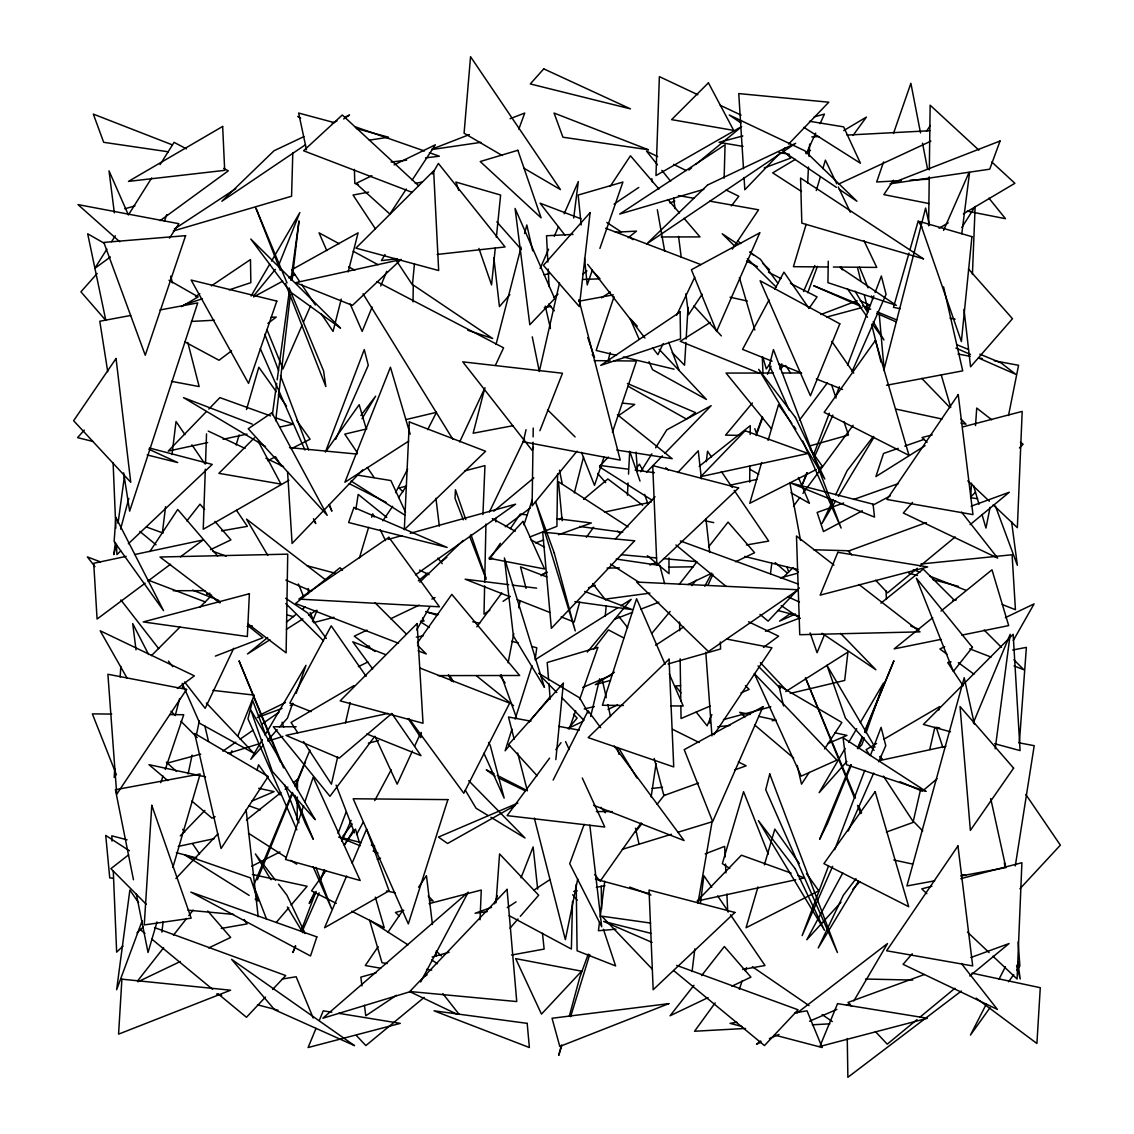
<?xml version="1.0" encoding="UTF-8"?>
<svg xmlns="http://www.w3.org/2000/svg" width="1134" height="1134" viewBox="0 0 1134 1134"><rect width="100%" height="100%" fill="white"/><g stroke="black" fill="none" stroke-linecap="round" stroke-linejoin="round"><path stroke-width="1.5" d="M297.122 819.995L297.349 797.018M297.42 789.959L297.533 779.356L293.394 782.644M749.687 482.191L749.843 466.287M750.184 434.492L750.269 425.661L699.182 466.329M928.618 225.822L929.242 176.876M929.327 169.887L930.135 105.207L978.926 150.156M533.023 442.189L532.115 505.877L577.008 451.162M533.108 436.888L533.235 428.042M557.602 473.927L556.907 526.346L529.621 537.077M413.017 301.899L413.286 285.059L492.68 338.513L467.747 330.235M828.274 261.217L827.948 282.664L896.356 305.386L839.883 267.355M484.615 585.881L484.005 614.146L489.86 610.205M484.686 582.352L485.947 524.05M572.5 901.346L571.38 949.045L509.152 915.677M292.799 152.892L291.566 196.239L173.318 230.967M724.13 178.166L725.065 144.798L619.717 214.042L703.803 189.364M205.311 469.192L203.241 529.266L288.901 480.235M205.495 463.891L206.53 433.854M972.419 274.428L975.141 206.459L961.887 227.41M482.928 514.567L484.955 465.606L464.756 470.879M480.036 919.773L481.27 890.034L429.077 903.656M807.663 182.928L808.471 167.038M809.024 156.449L809.648 144.089M627.414 495.274L628.052 482.942M628.505 474.125L629.71 451.219L640.03 481.085M114.194 777.47L114.718 768.654M120.176 677.026L120.799 666.452M709.898 723.265L710.21 718.02M685.928 342.468L684.553 365.233L672.249 352.646M686.141 338.967L688.026 307.442M971.569 483.141L970.605 497.103L975.495 492.184M975.524 425.534L976.728 408.07L991.726 419.778M496.04 902.721L499.57 853.959L538.678 895.208L520.308 916.329M421.238 732.422L420.856 737.639L408.098 718.488M1019.367 742.657L1026.383 647.372L1012.69 650.009M605.244 616.187L606.194 605.825M414.434 263.995L412.45 284.918L394.93 258.396M555.844 759.596L563.4 682.98L508.613 744.542L537.133 775.769M495.289 247.907L491.561 284.918L478.902 248.417M496.352 237.346L500.618 195.048L455.868 182.064L458.746 190.356M275.661 420.757L290.403 294.542M292.048 280.509L299.007 220.903L290.843 280.296M162.36 532.796L165.578 506.714M171.985 454.55L176.039 421.508L184.955 434.606M161.879 932.091L163.154 921.659M706.269 461.68L707.559 451.219L711.5 457.016M692.066 971.526L694.858 948.875M700.429 903.543L703.86 875.661L711.741 887.256M573.705 218.012L578.326 181.553L564.179 213.759M961.788 233.802L969.542 172.595M599.517 922.211L598.426 930.731L616.003 929.2M600.169 917.094L604.734 881.274M770.468 573.776L771.815 563.229M995.198 748.851L1010.196 634.289L973.326 722.84M115.441 542.421L113.783 554.583L116.519 544.377M118.035 523.327L124.414 476.464M272.358 414.775L276.682 383.335M277.164 379.847L289.397 290.772M651.157 796.89L656.047 763.607M355.863 509.35L358.216 494.396L386.793 517.444M1015.299 865.894L1034.208 745.676L1018.743 742.784M697.963 903.146L712.067 821.796L678.217 832.186M508.089 662.837L513.773 633.622M518.791 607.838L520.137 600.963M990.11 507.281L985.956 528.061L981.987 514.467M1008.509 415.512L1018.573 365.29L994.362 360.796M577.716 879.048L565.356 939.661L534.312 818.068M188.102 773.941L192.1 755.116M196.451 734.563L199.357 720.87M526.048 429.687L523.298 441.778L620.241 460.121L578.907 299.659M539.43 370.988L559.501 282.933M337.663 756.959L331.411 784.161L303.543 741.565M345.473 722.968L350.151 702.57M920.695 789.009L913.196 821.626L883.4 776.095M929.752 749.531L934.884 727.206M938.824 710.04L939.618 706.61L884.095 739.113M590.672 716.461L599.673 678.784M341.249 299.135L333.042 331.426L321.248 313.806M348.152 271.933L358.089 232.839L291.75 269.736L299.617 281.487M574.328 492.964L583.514 457.002M608.008 361.094L610.191 352.532M484.587 388.849L473.161 433.231L512.979 425.704M496.026 344.467L521.087 247.169M524.617 233.519L526.814 224.971L532.711 250.869M883.996 369.571L925.613 208.075L929.511 225.198M175.217 715.625L179.668 698.501M182.333 688.21L183.226 684.794M120.615 529.068L128.808 498.45M561.486 1045.179L558.736 1055.357L561.84 1045.279M569.268 1016.319L579.8 977.295L588.248 954.133M579.672 602.111L574.201 622.027L561.174 616.91M909.014 253.066L893.479 307.371L900.325 308.689M909.992 249.664L918.256 220.818L921.786 226.942M236.141 445.052L239.104 434.903M246.503 409.53L258.835 367.232L276.271 391.712M156.988 921.899L148.044 952.503L136.25 893.62M172.864 867.496L200.165 773.998L115.427 789.718L133.472 879.771M257.078 769.873L258.566 764.798L280.098 795.019M761.651 462.502L749.758 503.298L816.267 469.533M768.101 440.403L778.519 404.71L791.801 423.351M757.966 886.944L746.059 927.74L818.762 890.828L806.501 873.619M764.401 864.845L774.82 829.138L799.342 863.569M359.464 557.815L368.607 527.367M371.654 517.217L372.675 513.844L374.177 516.991M806.104 224.404L793.417 266.688L828.132 266.986M816.267 190.583L820.321 177.06M822.859 168.597L825.396 160.149L836.736 183.807M570.615 1016.716L589.723 954.559M511.973 729.119L505.126 750.807L509.62 745.407M515.148 719.098L532.03 665.701M739.354 989.372L742.09 981.023M745.378 971.002L746.47 967.671M523.936 524.829L532.243 499.825M614.018 296.683L596.158 350.463L616.485 355.353M303.6 805.735L285.527 859.473L360.187 880.523L313.197 777.187L304.734 802.376M160.787 782.673L163.027 776.053M165.266 769.419L183.736 714.718L169.675 714.59M604.011 457.158L594.5 485.338L581.501 452.395M612.403 432.295L636.472 361.023L613.622 360.81M494.537 903.855L497.401 895.562M164.402 221.314L166.726 214.638M592.402 269.977L587.214 284.918L584.549 258.481M599.886 248.417L622.906 182.064L578.17 195.048L581.189 225M883.613 161.907L876.653 181.979L901.317 180.646M893.479 133.458L910.885 83.278L920.524 132.919M292.685 703.25L287.483 718.091L279.46 727.107M296.158 693.356L305.982 665.318L265.044 735.073M569.24 729.034L575.675 710.706M579.757 699.04L597.887 647.372L547.198 662.525L548.629 680.003M864.278 737.894L861.953 744.542L858.481 748.454M866.036 732.904L883.528 682.98L860.281 722.599M762.473 416.702L756.435 433.231L754.776 428.652M779.994 368.777L781.794 363.816M807.762 292.742L817.416 266.306M756.165 435.555L762.672 417.695M518.805 129.148L524.73 113.046L510.087 118.73M584.166 824.375L569.707 863.697L601.715 926.776L589.822 825.169M142.232 920.666L116.632 989.727L129.871 890.034L138.546 902.636M295.393 945.898L292.884 952.503L295.733 946.054M301.034 931.014L316.074 891.352M324.225 869.863L320.454 879.786L325.004 870.288M338.003 833.504L346.153 812.015M806.798 472.708L802.418 484.275L807.38 473.006M813.688 454.521L829.351 413.201M835.616 396.673L839.373 386.765M847.523 365.276L873.846 295.861M875.094 292.544L881.359 276.016L886.051 294.358L852.031 371.612M828.458 866.178L802.135 935.593L832.611 866.39M834.723 849.649L864.788 770.312M870.43 755.442L881.09 727.333L885.767 745.676L878.68 761.779M533.448 447.122L532.144 450.411L462.771 361.845L562.478 373.242L539.897 430.707M521.03 877.815L533.122 846.928L537.686 889.198M278.624 265.356L299.83 212.582L271.494 261.118M230.613 754.011L231.931 750.736M237.842 736.023L254.243 695.128L212.894 690.379M372.122 307.073L362.171 331.426L350.151 303.955M380.741 285.966L386.708 271.366M257.361 879.771L292.785 792.992M295.45 786.443L305.485 761.892M851.379 764.982L827.466 823.582L819.655 839.302L850.698 764.656M858.027 748.709L862.676 737.313M864.675 732.422L893.918 660.796L864.888 730.579M824.375 634.955L817.075 652.702L810.115 632.914M312.46 621.503L317.066 610.333M316.017 1028.382L308.108 1047.533L400.274 1023.364L338.669 1013.328M319.306 1020.402L323.261 1010.819L331.823 1012.223M253.732 885.186L292.317 792.453M295.024 785.947L309.922 750.141M857.46 748.426L862.18 737.072M711.854 714.604L707.148 725.845L696.233 712.095M346.621 876.015L324.593 927.74L389.09 890.828L366.594 829.138L352.135 863.087M767.449 374.305L770.992 366.197M803.524 291.523L814.836 265.554M302.112 325.16L282.976 368.904L266.944 329.64M303.529 321.914L310.617 305.712M540.11 268.489L548.601 249.168M554.271 236.297L558.509 226.63M943.587 230.415L969.06 172.467M335.621 439.425L368.281 365.29L364.255 349.57L325.415 452.041L359.18 404.71L366.126 428.51M302.821 929.937L319.15 892.869M341.858 841.3L351.086 820.35M814.467 456.917L832.895 415.072M848.204 830.981L873.719 773.048M707.899 585.399L712.946 574.243M806.246 153.77L815.7 133.146M820.066 123.634L824.446 114.109L814.24 116.845M412.45 750.949L397.155 784.161L375.099 736.448M414.633 746.2L420.459 733.542M459.681 441.948L484.969 387.715M495.388 365.375L503.581 347.826L376.743 281.601M233.732 648.294L205.169 708.367L184.629 681.959M314.487 892.387L309.213 903.444L315.564 892.926M663.163 343.602L657.904 354.673L652.504 347.727M676.7 315.139L694.731 277.206M833.362 499.555L821.937 523.554L835.645 500.803M835.645 494.764L847.07 470.78L873.35 436.406M489.434 512.001L524.475 438.957M553.137 780.079L588.121 710.72L600.637 727.659M395.61 492.666L407.63 469.037M427.674 429.644L436.491 412.322L405.915 419.594M986.353 1004.001L970.463 1035.059L990.025 1007.701M999.054 979.138L1005.419 966.721M420.686 981.987L468.257 892.16L322.85 1018.219L411.557 991.258M704.767 586.25L711.415 573.776M356.586 834.567L363.178 822.235M374.716 800.647L391.187 769.802M769.05 299.943L742.557 349.385L772.07 361.207M774.834 289.127L783.934 272.132L808.868 308.207M842.803 872.911L806.784 939.76L840.974 902.281M416.688 629.838L429.8 606.761M1013.314 640.469L1034.095 603.883L1005.362 617.647M251.138 295.988L269.722 264.151M385.007 254.512L381.449 260.579L397.127 258.85M432.182 174.069L438.404 163.452L505.084 246.957L437.171 254.441M262.379 739.623L250.798 759.341L263.414 745.166M845.085 748.497L819.145 792.68L846.914 761.453M848.657 742.401L856.709 728.694M853.817 1000.939L887.511 943.545L796.933 1013.13M362.029 418.729L375.623 396.191L360.895 415.441M344.552 844.83L353.61 829.804M838.395 496.253L874.045 437.114M858.466 881.26L818.238 947.981L843.37 895.208L855.986 878.708M640.724 471.772L651.894 453.813M655.608 447.817L666.764 429.857L711.146 405.703L664.878 453.359M106.894 249.126L94.76 268.404L110.395 256.993M111.557 241.712L115.299 235.787M128.355 215.021L151.687 177.939M160.078 164.6L174.083 142.36L186.472 148.866M169.49 238.14L178.888 223.696L78.005 204.602L119.75 241.755M809.208 772.41L801.511 784.161L797.216 765.464M824.588 748.908L841.896 722.471L778.874 685.574L783.566 705.972M406.326 188.995L389.855 214.042L355.991 183.439L371.867 175.713M412.124 180.15L435.357 144.798L394.093 164.884M149.844 551.592L177.726 509.492L217.629 556.029M610.276 186.274L630.461 155.783L658.967 189.038M714.037 734.704L771.971 647.783L726.993 639.122M702.159 294.245L688.551 314.628L685.886 293.763M732.309 249.111L758.561 209.79L709.799 201.143M893.535 180.221L883.854 194.623L929.029 203.567M926.464 131.275L930.334 125.505M382.81 520.789L392.676 506.303M398.587 497.599L406.482 486.004M500.349 543.299L489.406 559.374L492.695 558.197M510.314 528.685L520.265 514.056L527.197 514.935M378.132 946.677L365.304 965.516L380.755 968.238M387.984 932.176L402.783 910.446M418.559 887.256L426.441 875.661L432.451 924.465M641.192 822.887L600.169 881.189L594.57 874.512M770.369 363.135L766.301 368.904L762.813 357.054M808.953 308.448L817.075 296.924L790.426 283.372M417.411 642.865L451.814 594.372L519.656 675.495L438.334 675.609M325.855 870.742L311.538 890.828L336.288 903.401M344.24 844.929L355.481 829.138L359.45 842.746M1008.551 981.789L1013.697 974.588M1016.787 970.265L1019.877 965.941L1018.119 941.858M586.377 537.261L593.663 527.225M636.287 468.47L639.406 464.175L642.836 470.256M715.185 1002.881L694.561 1031.245L745.534 1028.453M852.995 135.442L866.404 117.085L843.724 130.58M476.833 626.847L501.795 592.983M793.531 506.118L799.81 497.613M802.943 493.361L853.108 425.321M549.607 758.107L507.096 815.63L604.776 827.026L582.281 777.995M555.83 749.687L561.018 742.671M374.773 736.377L329.966 796.309L273.308 726.766L296.116 726.738M799.371 420.303L827.508 382.682M342.737 836.382L352.206 823.993M593.536 649.343L608.448 629.909L623.657 637.889M731.387 205.864L738.829 196.239L726.1 190.03M635.451 831.945L641.957 823.638M657.139 804.261L664.722 794.58M186.869 520.903L199.981 504.176L204.574 509.478M137.427 981.137L163.65 947.712M173.488 935.167L186.6 918.455M188.783 915.662L193.149 910.092M679.181 584.421L696.574 562.251M708.523 547.027L728.071 522.094L754.606 552.697L735.583 561.784M693.951 985.304L670.052 1015.781L708.112 997.594M701.563 975.609L724.371 946.521L750.906 977.125L731.884 986.226M253.633 295.96L275.364 269.353M528.756 722.415L550.146 696.715M587.284 652.093L631.17 599.347L620.822 605.854M568.247 728.737L577.107 718.091L573.52 714.222M652.007 633.197L670.137 611.439M691.655 585.612L696.191 580.169M752.395 402.953L725.562 435.13L739.666 435.385M780.348 369.429L783.707 365.403M276.186 922.509L288.787 907.753M291.084 905.074L307.13 886.278L252.414 874.484M912.501 502.433L903.33 513.007L997.665 558.098L961.604 512.129M912.232 953.751L903.061 964.325L997.381 1009.416L961.334 963.446M509.875 294.627L499.442 306.605L493.857 257.857M509.988 928.193L518.011 918.965M97.155 273.478L80.925 291.821L105.831 320.426M267.993 740.006L277.164 729.686M84.299 430.098L77.566 437.639L92.846 441.438M852.768 889.368L859.841 881.614M1019.92 888.773L1060.375 845.156L1025.831 794.495M175.898 878.538L217.912 833.844M615.422 538.877L655.041 496.749M677.848 472.495L698.26 450.779L701.422 478.832M265.498 997.055L246.461 1017.283L218.04 993.809M272.642 989.472L285.725 975.566L154.55 927.598M799.399 587.922L768.143 621.134L760.007 614.415M600.07 465.776L608.363 457.03M362.667 469.859L292.09 543.455L287.568 471.758M778.902 154.224L744.825 189.761L744.06 177.514M782.545 150.425L784.983 147.888M788.626 144.075L828.784 102.202L738.758 93.583L743.507 168.768M206.36 411.628L168.243 451.077L207.664 442.586M208.812 409.076L219.883 397.623L270.487 415.88M180.263 835.914L204.857 810.456M646.621 472.169L662.44 455.868M1019.452 447.93L1023.109 444.23L1020.387 442.104M254.47 437.752L218.89 473.332L280.948 484.076L258.141 441.126M151.417 655.636L179.994 627.074M199.882 607.2L211.066 596.016L219.245 602.608M782.928 577.73L792.935 567.737L798.322 572.075M419.764 582.153L463.14 540.408M120.728 550.968L116.915 554.583L116.547 545.766M128.355 543.753L212.256 464.416L149.447 448.029M122.996 946.125L116.646 952.135L113.287 871.082M136.987 932.899L143.338 926.889M391.868 713.442L339.236 758.122L285.966 735.399L388.026 713.414M937.067 778.732L922.325 791.249L900.013 781.737M559.331 519.726L562.025 517.473M583.599 499.357L607.867 478.973L642.652 505.268M493.814 511.207L533.845 477.868M418.361 580.806L427.844 572.968M441.409 561.769L446.839 557.29M917.307 568.262L887.539 592.855L875.632 580.211M920.014 566.022L955.197 536.949M970.094 524.659L1009.331 492.227L971.143 506.203M424.159 997.41L365.857 1045.576L356.232 1035.356M917.037 1019.579L887.256 1044.173L875.363 1031.529M919.745 1017.34L954.927 988.267M969.811 975.977L1009.062 943.545L970.874 957.521M688.905 170.072L691.627 167.832M695.709 164.473L740.559 127.575M267.652 637.521L247.495 653.978L269.935 639.76M286.491 622.155L295.903 614.472M302.622 608.986L305.315 606.789M932.729 617.704L894.159 648.889L941.007 639.363M941.007 611.028L991.981 569.821L1008.679 625.599L961.83 635.125M880.92 603.175L923.204 569.14L954.275 600.184M553.916 297.377L558.041 294.06M582.805 274.187L586.944 270.87M628.222 237.757L636.486 231.138L615.308 232.215M246.447 820.024L280.963 792.538M285.102 789.25L287.866 787.053M128.624 854.838L110.891 868.672L146.3 904.322M760.701 1040.955L756.52 1044.173L761.339 1042.089M961.391 991.017L847.878 1077.3L847.254 1038.517M231.591 350.789L219.032 360.272L184.87 341.887M267.879 323.403L276.257 317.081L270.955 317.35M505.268 526.757L530.414 507.904M145.124 583.202L97.085 619.051L93.725 563.272L126.186 556.355M147.944 581.09L170.554 564.222M180.448 556.851L203.057 539.982L134.719 554.526M177.343 688.466L194.382 675.864L100.175 630.773L127.022 678.033M763.451 647.401L778.633 636.174L748.553 621.772M160.107 220.662L228.303 170.837L223.653 168.399M415.498 574.881L515.601 504.176L410.224 533.306M791.135 613.012L779.568 621.134L795.529 613.976M617.718 416.235L634.756 404.413L622.509 403.123M222.888 751.147L235.815 742.175M240.125 739.184L253.052 730.225M261.671 724.243L278.907 712.294M305.5 144.741L221.853 201.242L274.017 150.765L303.912 136.604M343.659 118.971L349.527 115.002L344.807 117.241M614.061 204.077L638.754 187.45M195.445 296.612L199.797 293.678M211.378 285.881L250.472 259.558L250.841 282.664L229.139 289.879M503.042 601.346L510.371 596.427M541.116 575.746L546.971 571.805M396.446 995.298L365.772 1015.781L364.425 1005.234M422.741 977.735L427.135 974.815M174.324 229.068L235.787 188.669M507.252 907.654L516.069 901.87M533.689 890.289L549.848 879.672M614.43 672.178L595.293 684.681L610.531 680.343M655.65 645.246L683.632 626.974M601.474 297.817L610.39 292.048M408.694 441.126L344.892 482.262L390.436 367.232L410.182 434.18M286.392 629.342L302.863 618.909M308.845 615.124L316.329 610.39M785.763 691.556L847.934 652.064L844.688 680.443L790.27 693.413M617.874 607.711L535.092 659.761L536.793 647.783L531.789 646.493M710.21 322.467L680.23 341.291L759.78 373.426M925.032 445.719L875.902 476.578L883.542 453.458L898.241 448.355M795.359 159.37L772.693 172.864L801.497 191.504M805.948 153.076L810.484 150.368M939.122 228.26L948.208 222.874M963.361 213.872L1014.887 183.283L991.768 161.992M181.468 306.676L198.181 296.867L169.023 280.226M354.063 685.574L291.041 722.471L297.774 732.748M876.596 743.507L866.092 749.659L869.934 755.528M741.636 126.54L655.976 175.572L659.378 76.63L697.849 94.746M515.162 805.48L447.561 843.483L438.447 837.076L517.898 803.07M253.577 296.924L282.706 281.189M288.844 277.887L294.968 274.57M862.35 510.796L823.482 531.534L817.146 512.44L843.668 503.014M873.223 504.999L890.318 495.87M267.695 460.73L275.548 456.747L281.019 465.918M291.254 448.781L310.092 439.212L296.768 420.501M819.358 467.973L822.462 466.4L810.2 449.177M251.705 866.263L279.985 851.918M258.467 715.738L285.428 702.499M358.344 666.679L367.855 662.001M366.962 630.107L354.29 636.174L375 651.469M390.706 618.739L419.211 605.102M431.884 599.036L435.045 597.519M944.679 646.692L939.888 648.974L946.989 654.233M210.513 549.664L230.939 539.883L214.893 521.371M688.026 584.52L711.798 573.152M568.418 728.283L582.678 721.493M608.022 709.416L617.534 704.894M137.909 981.789L180.363 961.49M208.656 947.967L230.67 937.449L207.735 910.999M332.219 123.195L336.94 120.969M838.65 184.034L930.858 141.155M769.376 1038.602L779.015 1034.435M809.548 1021.224L836.864 1009.402M846.503 1005.234L849.72 1003.831M582.692 687.473L611.807 674.928M215.134 816.764L211.959 818.124L191.859 801.072M251.791 801.143L274.088 791.631L258.665 788.3M710.224 706.028L681.052 718.502L680.854 706.213M741.012 692.874L749.12 689.401L745.449 685.673M827.593 743.663L846.956 735.399L834.851 732.791M432.068 149.107L469.448 134.563M215.347 656.104L262.904 637.733L247.892 625.656M765.464 631.269L799.782 618.016M614.486 619.292L632.574 612.332M640.781 609.171L658.868 602.211M705.192 853.859L724.669 846.375L725.15 856.964M820.888 314.529L857.148 300.723M542.052 574.484L546.957 572.613M669.882 202.915L674.843 201.072M764.188 167.945L790.667 158.122L787.251 154.21M588.532 587.766L595.18 585.314M649.952 564.987L656.586 562.521M257.262 717.567L281.983 708.495M290.233 705.461L293.522 704.257M926.322 522.59L848.275 551.124L851.847 554.923M924.38 974.517L848.005 1002.442L851.577 1006.241M377.282 859.374L380.585 858.169M698.431 783.07L663.872 795.572L654.219 758.462M734.634 769.972L746.144 765.804L738.319 761.92M886.377 832.072L914.117 822.051L922.722 830.967M491.518 907.342L475.103 913.253L487.195 911.608M535.446 542.945L543.668 540.025M558.467 534.738L591.367 523.001L556.681 518.635M853.619 499.484L898.397 483.58M904.776 446.087L924.366 439.269M184.091 304.833L202.447 298.738M227.849 753.472L259.558 743.663M267.907 741.083L282.933 736.434M622.368 849.323L671.441 834.27M124.825 208.812L134.932 205.892M668.11 663.943L720.6 648.974L720.345 642.042M809.449 446.031L848.473 435.031L843.951 421.607M376.119 972.83L360.839 977.125L361.959 985.914M432.153 957.039L449.121 952.262M388.14 539.415L401.734 535.659M166.783 763.253L200.704 754.082M723.435 719.608L770.794 706.808M742.827 135.938L719.027 142.317L743.039 146.399M826.658 317.066L861.968 307.583M865.327 306.676L870.373 305.329L860.252 300.751M780.291 577.858L797.145 573.379M313.508 622.651L333.991 617.279M405.83 486.245L399.097 488.003L402.939 491.632M932.205 434.889L922.013 437.54L927.102 442.345M962.766 426.908L1022.188 411.401L1017.354 527.693L993.2 504.857M403.817 910.248L395.412 912.445L399.239 916.074M931.921 886.207L921.744 888.858L926.818 893.663M960.781 878.666L1021.904 862.719L1017.085 979.011L992.93 956.175M368.352 743.11L378.586 740.63M366.849 428.879L344.764 434.138L357.493 452.948M584.208 708.963L594.372 706.567M544.008 274.825L549.168 273.634M223.086 439.269L247.07 434.095M279.63 427.079L293.337 424.116L275.378 417.638M604.45 512.1L651.214 502.078M730.877 485.012L756.846 479.441M178.251 846.418L214.241 838.664M879.034 760.687L945.884 746.285M795.742 879.771L697.169 901.006L741.423 855.192L791.135 873.123M799.201 879.02L804.389 877.9L797.769 875.505M366.154 646.791L369.613 646.125M416.32 637.124L423.237 635.805M951.1 661.873L947.67 662.525L963.205 685.829M886.547 385.262L962.723 370.846L943.573 286.888M368.607 192.128L353.043 195.048L375.453 228.94M415.299 183.368L422.217 182.064M130.722 315.45L99.792 321.248L107.744 371.768M159.937 309.979L197.741 302.906L129.659 511.151L123.634 472.821M544.263 307.668L551.181 306.393M578.822 301.247L613.395 294.84M573.733 891.466L577.206 890.828M596.286 887.298L604.961 885.682M934.685 880.82L906.916 885.966L964.212 677.707L974.432 724.328M960.739 875.987L1005.872 867.623L990.719 798.563M511.519 955.041L544.15 949.073L542.449 933.225M221.555 530.882L247.382 526.346L236.482 510.328M746.385 545L768.696 541.088L734.18 490.356M221.272 928.434L247.099 923.898L244.136 919.532M742.685 969.442L764.996 965.516L730.48 914.798M210.045 593.266L206.586 593.819L211.704 595.166M282.338 979.011L296.158 976.757L313.182 1017.992M736.873 1022.244L730.027 1023.364L741.976 1026.497M795.062 1012.775L807.039 1010.819L822.207 1047.533L774.409 1035.002M369.344 140.148L388.551 137.214L356.317 128.539M432.182 149.49L480.986 142.331M952.858 600.41L956.331 599.914M606.818 598.922L649.938 593.125M391.074 162.049L406.596 160.178M425.562 157.867L439.354 156.209L429.432 152.736M247.127 626.492L252.315 625.897M651.993 788.47L662.483 787.279M717.638 726.809L729.942 725.434M772.112 720.7L775.628 720.303M920.921 563.995L1012.095 554.753L1015.426 609.695L1002.243 604.535M680.669 685.616L675.51 685.985L680.967 692.86M812.341 1024.796L829.918 1023.832M910.12 180.178L929.511 179.129M811.774 136.93L818.819 136.562M847.013 135.088L929.852 130.722M572.982 234.398L546.517 235.759L547.85 262.082M191.377 321.418L214.369 320.242M582.663 279.474L599.9 278.836M607.059 568.077L619.391 567.893M668.748 567.156L693.413 566.787M661.235 236.963L700.004 236.907L684.043 218.295M773.402 373.015L726.044 373.072L771.588 428.978M782.176 373.001L801.469 372.973M173.247 590.715L204.97 590.672M596.385 811.575L612.232 811.561M833.348 267.029L876.752 267.411L863.924 240.592M420.544 621.078L424.017 621.106L422.514 617.959M623.473 705.461L602.395 705.277L636.585 598.724L665.119 664.368M670.917 705.887L683.207 706L669.301 673.979M594.301 360.64L610.106 360.782M111.699 714.066L92.364 713.881L116.419 774.806M865.525 979.025L912.757 980.074M813.645 549.763L850.188 550.812M621.503 554.71L656.572 557.956M663.574 558.608L696.886 561.684M188.06 910.191L233.632 914.415M289.496 447.618L357.012 454.082M508.741 584.662L465.167 579.205L509.109 596.456M512.228 585.087L536.637 588.149M600.07 465.479L628.094 469.178M635.111 470.114L654.375 472.665M579.672 526.474L622.708 532.271M113.173 878.311L109.729 877.858L105.745 835.418L129.432 850.798M574.867 601.63L632.418 609.667L584.705 591.409M650.675 923.076L601.8 916.187L652.263 969.145M970.633 497.727L977.579 498.733M616.187 559.062L659.818 565.455L664.637 583.641M168.371 151.8L103.69 142.317L93.328 114.109L172.141 144.798M387.148 963.503L382.016 962.738L369.627 920.312L408.013 944.849M426.582 969.357L431.728 970.123M616.797 450.056L672.207 458.717L617.42 414.704M809.463 121.267L843.639 126.866L860.437 163.239L803.836 127.362M356.728 474.976L390.904 480.561L405.518 512.185M779.058 152.551L789.349 154.309M678.458 195.572L694.121 198.351M958.046 354.049L970.151 356.303M978.798 357.905L982.257 358.542M530.981 721.196L508.5 717.028L514.184 739.283M558.623 726.327L579.375 730.183M939.689 727.985L936.259 727.333L942.85 747.49M171.461 381.336L199.159 386.566L187.776 342.369M949.98 318.172L955.111 319.15M967.259 211.137L1005.489 218.706L988.919 198.152M426.427 611.991L438.433 614.529M472.765 621.772L479.625 623.218M971.951 973.142L1040.275 987.7L1036.915 1043.493L976.161 998.147M750.098 714.533L739.722 712.294L745.123 716.872M758.745 716.39L776.039 720.118M205.537 776.847L148.979 764.67L167.733 780.589M895.775 409.062L942.042 419.027M960.881 423.095L966.026 424.201L961.108 419.112M705.15 520.789L713.697 522.632M893.79 860.011L912.629 864.065M962.327 874.782L965.757 875.519M386.439 890.941L395.086 892.812M429.673 900.268L433.131 901.006L428.213 895.917M730.055 297.207L747.292 301.006M623.261 356.983L674.064 369.188M744.655 556.44L797.755 569.58M147.179 454.947L177.726 462.559L148.823 449.22M651.058 933.381L603.642 921.418L652.107 942.411M339.109 836.963L361.108 842.633M371.257 845.255L374.645 846.12M511.732 641.291L518.408 643.021M127.093 839.826L111.812 835.829L112.039 841.116M176.337 852.669L196.706 857.984M778.108 610.56L798.591 615.932M286.803 614.855L293.635 616.655M216.551 994.064L221.669 995.411M257.517 1004.809L278 1010.181M908.858 573.209L917.42 575.491M932.828 579.573L958.499 586.406M307.158 565.767L335.792 573.379M334.261 122.614L298.639 113.046L306.478 149.745M595.435 879.134L649.796 893.79M950.533 731.784L923.388 724.442L1013.158 634.289L1020.09 750.595L994.646 743.706M358.16 184.431L354.8 183.439L354.403 169.391M425.689 611.524L437.27 615.351M355.098 126.753L424.485 151.006M248.984 805.778L260.409 809.903M680.386 540.975L798.464 584.152M146.527 527.012L163.126 533.079M212.937 551.294L226.219 556.156M676.686 965.403L798.095 1009.799L764.458 1045.576L673.61 970.52M629.696 887.086L650.959 895.08M581.076 218.848L540.082 203.199L564.945 235.163M605.669 228.246L700.755 264.548M546.857 576.923L520.52 566.844L526.063 588.404M100.472 561.911L87.361 556.893L94.916 566.631M148.015 580.055L205.396 601.97M412.28 192.411L303.572 150.765L342.284 115.002L418.545 185.678M910.73 626.053L918.937 629.228M969.768 648.861L991.088 657.082M1014.037 665.956L1023.874 669.755L1013.938 659.818M252.272 424.116L183.481 397.623L265.54 446.555M398.502 643.247L295.563 603.501L339.987 567.737L342.496 570.232M418.12 650.831L426.285 653.978L417.525 645.232M593.592 805.282L684.1 840.549L614.203 746.002M913.267 569.651L919.858 572.245M929.752 576.115L965.998 590.318M385.447 654.573L352.759 641.787L372.661 668.932M419.764 667.983L509.648 703.137L463.792 793.261L409.331 718.956M517.246 599.645L549.792 612.431M192.652 590.148L212.384 597.902M215.673 599.191L218.961 600.481M778.633 363.844L801.582 373.043M816.338 378.954L842.562 389.472M311.141 711.628L289.836 703.08L331.213 625.84L366.112 676.318M366.877 733.967L420.969 755.669L392.052 713.825M339.038 837.19L360.13 845.766M373.114 851.039L377.976 853.009M859.274 304.507L813.659 285.725L860.536 306.279M862.535 305.854L870.685 309.213M877.206 311.893L896.753 319.944M957.039 344.779L968.45 349.47M979.847 354.177L1001.024 362.894L1015.738 374.291L978.557 358.004M627.442 383.505L695.553 412.634L686.439 419.056L628.052 386.226M285.881 580.098L311.595 591.225M865.398 308.405L868.63 309.823M876.71 313.353L896.115 321.858M955.934 348.081L970.477 354.46M788.229 596.952L799.442 602.069M720.288 105.32L741.112 115.129M208.245 431.076L245.114 448.44M265.951 458.264L283.571 466.57M419.552 570.118L429.063 574.669M409.516 991.527L457.073 1014.264M498.209 777.754L525.226 790.781M657.677 156.591L646.536 151.162L657.493 164.855M673.596 164.373L686.325 170.596M672.561 729.332L699.182 742.529M746.512 261.047L757.498 266.632M768.469 272.217L781.014 278.595M349.272 483.665L386.396 502.518M494.141 773.813L486.273 769.816L495.034 776.223M497.287 775.415L527.211 790.611M351.767 911.254L384.242 927.74L375.326 897.136M348.563 266.887L354.829 270.161M339.222 243.739L319.037 232.839L326.805 250.614M353.198 251.28L378.047 264.704M492.284 518.578L515.318 531.208M530.684 539.628L544.504 547.212M104.569 243.441L87.687 233.802L105.76 320.057M749.517 469.037L758.731 474.31M790.979 492.751L809.407 503.298L798.393 477.442M502.319 155.585L464.089 133.217L470.553 56.7L560.437 189.576L523.738 168.101M538.565 673.242L579.644 697.864L588.362 713.002M487.932 815.459L476.067 808.244L465.266 790.171M490.894 817.274L525.028 838.012L468.725 780.702M420.516 621.857L429.446 627.471M249.168 895.406L185.154 855.192L250.458 877.9L258.098 901.006L255.122 899.134M599.503 466.868L652.305 500.349M351.115 481.057L404.725 515.049M610.517 564.052L638.513 581.997M248.403 833.192L286.42 857.587M290.814 860.408L296.669 864.165M431.629 959.959L437.526 963.73M729.757 868.431L722.344 863.64L743.564 791.674L768.285 854.115M628.066 526.899L558.481 481.723L562.152 520.761M606.832 222.491L621.389 232.016M628.675 236.779L633.041 239.643M738.376 244.561L722.23 233.774L734.775 246.163M750.113 252.414L760.39 259.289L777.995 283.358M285.64 598.256L307.654 612.984L326.308 638.47M740.984 122.926L729.247 115.002L804.757 150.765L856.935 201.242L839.316 189.35M783.551 151.687L836.382 187.365M297.718 116.405L300.638 118.375M781.241 605.627L800.165 618.455M822.008 633.254L875.873 669.755L840.577 633.41M752.366 966.735L809.038 1005.603M822.122 1014.576L832.285 1021.55M958.358 662.625L973.993 674.177M220.265 602.806L159.993 557.007L287.724 554.157L286.122 652.858L248.289 624.111M325.926 580.126L246.489 519.117L267.766 555.362M833.958 565.086L796.479 535.999L799.754 634.714L920.028 631.865L858.948 584.478M476.436 675.807L513.574 705.66M675.949 544.972L726.114 586.406M139.822 531.407L156.067 544.83M139.553 928.973L144.968 933.438M151.729 939.023L212.625 989.344M617.562 531.066L620.27 533.306M647.358 555.717L669.017 573.634L668.975 557.942M754.564 724.895L793.701 758.122M665.743 467.732L668.408 470.043M775.132 562.563L787.138 572.968M738.149 241.188L740.757 243.555M749.914 251.847L753.841 255.405M762.984 263.712L769.518 269.637M166.372 762.133L176.507 771.46M967.784 480.816L989.387 501.256M967.5 932.134L989.117 952.574M436.264 951.086L441.381 955.919M547.495 409.771L575.094 436.916M747.334 258.566L776.195 287.072M285.811 603.586L323.459 640.767M984.099 630.008L1001.506 647.386M375.014 602.735L406.27 633.977M758.036 665.956L780.362 688.395M170.993 711.259L174.721 715.015M180.958 721.281L197.174 737.554M592.26 270.813L599.631 278.369M540.79 676.148L556.837 692.548M561.769 697.594L583.967 720.317M921.772 378.373L950.051 407.659M637.294 326.167L630.022 318.456L639.165 339.264M659.123 349.3L706.411 399.437L652.532 369.67L649.017 361.661M206.388 702.995L253.69 753.132L199.811 723.364L182.22 683.348M760.375 662.639L785.579 689.5M693.937 305.911L721.323 335.905M874.101 750.311L845.44 718.091L826.955 665.318L875.009 747.207M879.842 756.761L882.124 759.341L880.353 756.307M968.422 268.914L1012.478 318.697L970.576 366.821L963.985 309.369M496.82 221.825L521.342 249.523M597.618 473.417L605.655 482.659M548.601 304.11L554.342 310.773M592.203 354.701L594.5 357.366L587.752 337.606M668.082 199.669L679.493 212.979M572.698 894.754L577.192 900.226M600.892 807.323L605.358 812.794M661.873 170.327L670.633 181.284M592.643 583.585L605.754 600.084M618.866 616.57L627.612 627.57M437.866 558.098L442.217 563.641M442.87 993.625L459.157 1014.391M587.653 264.35L644.934 338.003M120.87 599.971L158.689 648.62M168.427 661.122L172.751 666.679M275.364 880.083L255.391 853.959L270.927 879.743M278.525 884.208L286.93 895.208L305.202 933.594M867.453 317.293L847.339 288.66M872.613 324.367L883.967 339.945L873.152 321.659M500.023 675.892L505.154 682.966M793.843 426.228L795.884 429.091M278.312 394.589L286.519 406.1M296.498 818.053L298.54 820.931M831.817 341.377L853.76 373.114M721.366 471.517L732.21 487.45M717.666 895.945L728.51 911.892M191.901 444.797L204.772 463.735M182.702 829.252L184.686 832.158M192.61 843.809L199.541 854.001M367.288 467.406L374.149 477.527M301.573 284.421L315.351 304.989M785.763 365.545L790.511 373.001M363.022 293.749L452.806 439.241M619.618 749.602L636.954 777.981M313.934 520.52L315.762 523.554L313.48 518.748M287.384 907.044L302.92 932.814M840.677 266.816L842.477 269.864M855.107 291.197L867.737 312.516M449.971 675.85L453.472 681.903M488.513 742.486L490.271 745.52L504.162 798.109L483.92 753.231M148.597 654.488L132.706 623.587L136.009 649.81M838.239 186.954L850.33 212.2M380.216 529.621L385.503 540.663M565.582 741.622L569.211 749.531M448.483 674.687L451.375 681.095M789.292 410.409L769.419 365.29L773.445 349.57L841.116 528.061L802.787 441.041M260.281 348.606L304.933 450M329.03 504.715L331.865 511.151L329.356 504.545M128.114 214.312L109.02 170.851L114.336 212.823M296.853 829.847L247.949 718.8L252.641 700.458L265.172 733.514M313.154 866.872L331.582 908.717L315.918 867.397M855.49 798.109L805.409 677.707L854.186 797.23M858.877 806.246L861.585 812.752M287.03 282.947L255.901 208.075L280.282 270.303M289.071 287.838L323.573 370.846L325.841 386.566L285.414 283.401M283.571 767.902L239.019 660.796L280.226 761.722M295.053 795.487L313.282 839.302L305.471 823.582L293.508 794.282M298.398 583.953L303.628 596.64M310.177 612.502L313.466 620.44M859.416 266.802L868.049 287.866M871.38 295.96L872.698 299.206M878.014 312.162L879.346 315.408L884.236 370.733M857.531 805.409L860.876 813.602M254.682 888.432L266.674 919.433M463.296 519.811L455.032 498.336L455.443 489.732L465.776 519.57M469.646 536.339L486.174 579.29M336.103 785.097L354.503 832.824M264.817 334.303L278.61 370.662M280.481 375.623L308.675 450M284.591 784.756L299.007 822.76M995.425 506.09L1017.368 565.285L1011.556 521.569M668.706 342.255L679.138 370.421M500.973 674.617L516.48 717.737M786.953 566.957L788.683 571.905M644.622 494.353L648.067 504.304M470.936 534.497L485.848 577.603M831.52 384.653L836.041 398.091M603.416 929.27L615.606 965.927L577.093 950.774L576.214 884.378M282.068 722.202L283.642 727.149M739.382 277.561L754.833 329.994M941.277 375.071L950.717 407.361M973.539 485.565L979.011 504.261M1016.574 965.403L1020.217 979.011L1017.85 961.66M170.695 276.072L172.439 282.876M517.685 752.99L527.31 790.667M857.517 267.596L860.933 281.36M864.349 295.109L868.19 310.588M871.607 324.338L881.005 362.171M204.871 726.029L208.514 741.466M545.312 306.123L550.429 328.562M602.055 678.784L606.279 697.679M607.81 704.554L610.503 716.575M617.406 747.476L618.951 754.351M635.465 828.189L638.924 843.639M532.271 336.855L539.33 371.484M559.459 470.199L562.294 484.062M922.523 143.182L927.513 168.867M789.944 483.183L800.533 540.464M651.823 178.633L652.433 182.092M657.337 209.733L664.694 251.195M1004.384 862.719L1004.852 866.192M673.681 198.124L675.014 208.557M678.557 236.382L681.222 257.248M435.924 498.294L439.354 526.176M435.881 952.362L436.307 955.849M705.972 519.159L709.728 552.471M246.121 809.747L258.183 916.683M548.927 683.49L550.203 699.224M705.787 652.234L711.954 735.895M636.061 452.154L637.45 471.319M495.657 518.422L495.912 521.909M548.204 269.098L549.083 286.647M886.037 590.828L886.434 599.39M308.235 588.489L308.476 593.734M725.491 864.037L725.902 872.868M726.894 894.06L727.716 911.722M113.116 462.941L115.824 528.146M762.331 357.366L762.955 373.001M679.578 621.956L679.72 630.731M680.145 658.811L680.783 700.94M601.247 886.093L601.573 909.085M249.381 593.72L247.34 636.543L143.253 621.928L249.381 593.72M409.331 421.933L404.314 529.677L485.607 451.261L409.331 421.933M121.905 979.181L118.574 1034.137L230.613 990.209L121.905 979.181M151.786 805.338L144.259 924.919L191.164 918.171L151.786 805.338M115.881 517.43L114.123 541.513L163.537 610.631L115.881 517.43M971.937 236.68L961.377 341.518L919.745 221.527L971.937 236.68M590.119 212.582L579.332 306.605L543.427 265.356L590.119 212.582M769.745 773.998L765.719 789.718L837.416 952.503L769.745 773.998M447.887 799.612L408.325 923.912L353.184 798.775L447.887 799.612M316.854 936.882L310.518 955.976L190.824 892.104L316.854 936.882M185.607 235.659L145.251 355.24L103.832 242.407L185.607 235.659M276.809 301.105L248.544 383.377L191.15 280.055L276.809 301.105M353.95 507.451L348.606 522.519L447.15 547.438L353.95 507.451M1000.075 140.999L989.713 169.193L890.077 183.821L1000.075 140.999M839.826 323.814L810.427 395.78L760.092 280.75L839.826 323.814M837.842 552.315L820.166 595.137L927.697 566.943L837.842 552.315M837.572 1003.633L819.882 1046.455L927.414 1018.261L837.572 1003.633M759.752 232.839L716.603 331.426L691.4 269.736L759.752 232.839M763.083 706.61L712.676 821.626L684.213 749.659L763.083 706.61M268.177 776.535L221.073 848.515L194.665 733.485L268.177 776.535M186.6 689.415L116.731 794.239L107.9 674.262L186.6 689.415M958.23 394.618L886.901 499.456L972.972 514.609L958.23 394.618M957.961 845.936L886.618 950.774L972.703 965.927L957.961 845.936M116.051 358.486L73.625 420.728L130.75 482.29L116.051 358.486M1013.612 768.143L970.364 830.386L960.044 706.567L1013.612 768.143M875.434 340.356L824.177 412.322L909 455.386L875.434 340.356M875.164 791.674L823.908 863.64L908.717 906.704L875.164 791.674M972.433 647.358L953.368 671.441L916.371 578.241L972.433 647.358M543.753 68.862L530.301 83.944L630.461 108.864L543.753 68.862M522.958 521.413L488.952 558.226L544.575 568.97L522.958 521.413M581.6 971.172L541.471 1014.108L515.672 958.627L581.6 971.172M554.696 298.596L529.819 324.735L515.077 208.443L554.696 298.596M634.615 540.79L551.351 628.335L542.704 532.172L634.615 540.79M507.068 889.368L409.799 991.513L516.75 1001.563L507.068 889.368M745.123 430.75L700.869 476.578L808.088 453.458L745.123 430.75M417.099 623.587L340.157 700.855L423.025 723.265L417.099 623.587M708.424 82.839L671.611 119.637L733.684 130.382L708.424 82.839M433.656 170.851L355.892 248.119L438.674 270.53L433.656 170.851M669.06 659.194L588.163 737.61L673.738 766.938L669.06 659.194M707.573 185.012L646.72 243.895L795.685 143.281L707.573 185.012M400.997 259.558L352.419 305.386L295.662 282.664L400.997 259.558M738.588 488.003L656.87 565.285L652.73 465.606L738.588 488.003M734.903 912.445L653.17 989.727L649.045 890.034L734.903 912.445M798.152 589.765L708.452 651.554L636.585 582.068L798.152 589.765M388.891 537.318L298.809 599.106L439.439 606.803L388.891 537.318M271.933 412.733L248.233 428.751L327.216 515.318L271.933 412.733M680.116 311.935L600.708 365.389L680.542 338.896L680.116 311.935M222.661 126.441L128.482 181.383L224.688 170.355L222.661 126.441M836.878 760.106L801.199 776.138L754.308 673.553L836.878 760.106M668.833 1003.633L559.799 1046.455L552.045 1018.261L668.833 1003.633M517.869 150.283L480.221 161.538L541.116 217.856L517.869 150.283M527.182 1023.364L434.038 1010.819L529.38 1047.533L527.182 1023.364M648.336 149.745L562.932 137.214L554.058 113.046L648.336 149.745M873.081 504.191L790.143 482.829L874.527 517.104L873.081 504.191M923.459 258.835L801.823 223.129L800.561 178.038L923.459 258.835M925.854 791.249L846.531 764.741L843.072 737.78L925.854 791.249M354.432 1045.576L274.641 1009.799L231.577 959.321L354.432 1045.576M340.455 328.066L290.276 291.906L250.784 239.033L340.455 328.066M315.124 819.556L272.33 771.432L250.756 709.87L315.124 819.556M795.458 417.44L758.66 369.315L824.787 479.002L795.458 417.44M795.189 868.757L758.377 820.633L824.503 930.319L795.189 868.757M544.419 687.303L513.404 636.018L504.403 557.942L544.419 687.303M554.2 552.853L535.503 501.568L575.264 630.929L554.2 552.853"/></g></svg>
